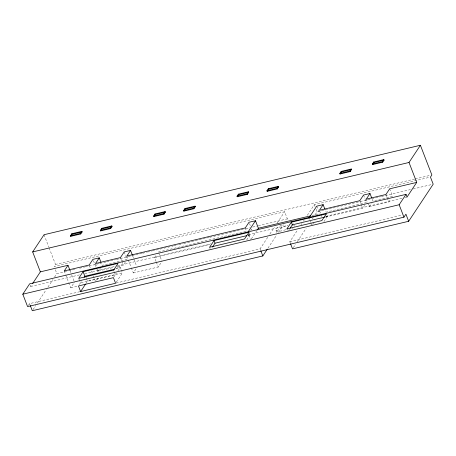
<?xml version="1.0" encoding="UTF-8"?>
<svg xmlns="http://www.w3.org/2000/svg" width="456" height="456" viewBox="0 0 456 456"><rect width="100%" height="100%" fill="white"/><g stroke="black" fill="none" stroke-linecap="round" stroke-linejoin="round"><path stroke-width="0.34" stroke-dasharray="2.28 1.71" d="M30.181 285.142L30.689 286.471L31.852 284.715M28.249 305.623L29.566 303.633L80.102 291.623M414.584 179.071L55.507 264.417L54.104 266.538L284.624 211.744L287.365 218.846L286.197 220.607M33.088 309.556L35.813 305.435M37.369 303.075L46.33 289.531M47.886 287.177L52.953 279.522M54.509 277.168L56.846 273.634L67.921 271.001M68.753 282.629L70.754 287.816L74.499 282.156M79.441 284.464L81.903 280.736M85.916 283.552L87.484 281.187L122.459 272.87L121.495 270.38M97.698 269.154L98.428 271.035L100.297 268.202M96.803 280.195L99.049 276.798M113.761 277.145L116.514 272.984M117.99 270.75L120.293 267.262L121.256 269.758M117.118 266.589L123.348 265.107L125.223 262.28M116.251 282.258L122.459 272.87M131.317 267.757L133.317 272.945L137.062 267.284M156.077 261.413L154.635 257.674L156.505 254.841M133.317 272.945L158.243 267.022L161.988 261.362M248.161 235.444L250.036 232.611M246.685 239.913L250.013 234.88L248.999 232.264M251.347 238.887L256.825 230.605M116.098 283.068L260.085 248.845L268.265 236.476M269.827 234.122L274.501 227.054M277.225 222.933L284.624 211.744M267.889 248.286L276.849 234.743M278.405 232.389L283.472 224.734M288.631 230.411L289.366 229.294M290.301 243.071L289.799 241.783L297.591 230.001M301.097 224.705L301.872 223.525M303.434 221.171L304.209 219.991M307.327 215.283L314.338 204.681L429.769 177.247M293.316 247.699L295.653 244.165M297.215 241.811L306.17 228.268M310.069 222.38L310.844 221.2M312.406 218.846L313.181 217.672M315.13 214.725L317.08 211.783L351.639 203.564M312.605 224.329L314.953 220.778M323.977 221.542L327.3 216.509L326.291 213.892M325.721 217.01L362.685 208.221L364.561 205.394M366.248 199.169L369.149 206.688L371.395 203.29M369.149 206.688L388.825 202.008L390.701 199.175M415.273 178.906L430.481 175.292M68.611 270.835L74.847 269.359M79.692 268.208L84.537 267.051M85.226 266.891L99.072 263.596M99.767 263.431L105.997 261.955M106.687 261.79L115.687 259.646M116.377 259.487L141.993 253.399M142.682 253.234L146.838 252.242M147.527 252.082L151.683 251.091M152.378 250.931L173.143 245.995M173.833 245.83L177.988 244.838M178.684 244.678L182.833 243.686M183.529 243.527L209.139 237.433M209.834 237.274L240.289 230.029M240.985 229.87L245.14 228.878M245.83 228.718L249.985 227.726M252.749 227.071L257.6 225.919M258.29 225.754L287.365 218.846M352.328 203.404L370.99 198.964M371.686 198.805L380.669 196.667M381.358 196.502L410.389 189.599M413.153 188.944L431.815 184.509M158.38 252.014L247.061 230.935M250.521 230.109L251.906 229.778L250.942 227.276M312.075 215.477L318.961 213.841M30.689 286.471L80.592 274.609M84.753 273.623L114.559 266.538M117.329 265.876L210.9 243.641M248.326 234.743L287.833 225.35M325.954 216.292L402.192 198.172M404.968 197.511L407.048 197.015M247.956 235.37L250.013 234.88M325.242 216.999L327.3 216.509M98.428 271.035L113.658 267.415M154.635 257.674L210.062 244.501M116.183 268.242L120.293 267.262M115.721 268.932L119.837 267.957L118.577 264.691M70.754 287.816L77.68 286.168M289.799 241.783L402.466 214.998M389.669 188.83L392.57 196.348L372.894 201.022L372.164 199.147M385.924 194.49L387.133 197.625M387.378 198.252L388.825 202.008M363.529 195.043L366.43 202.561L326.046 212.16L325.077 209.652M359.784 200.703L360.992 203.838M361.237 204.465L362.685 208.221M319.639 210.928L320.847 214.063M321.092 214.69L321.816 216.566M316.749 206.163L319.65 213.682M314.338 204.681L315.085 206.619M316.082 209.201L317.08 211.783M308.917 217.996L309.402 219.25M310.855 223.007L311.579 224.888M286.881 228.912L287.383 230.223M276.04 230.28L276.906 232.531A9.314 2.896 -21.1 0 1 287.742 225.463M260.085 248.845L260.587 250.133M249.489 223.514L250.697 226.649M248.634 235.062L250.327 239.446M245.265 227.926L246.713 231.682M209.589 247.283L210.096 248.594M158.859 253.257L161.749 260.735M156.317 262.035L158.243 267.022M132.559 255.605L133.557 258.204M133.807 258.848L136.561 265.985M126.808 256.078L128.062 259.321M128.313 259.971L131.066 267.108M124.192 251.929L127.093 259.447L102.172 265.369L101.443 263.494M120.447 257.594L123.348 265.107M113.641 270.089L114.142 271.394M114.393 272.05L115.402 274.66L80.427 282.971L79.925 281.665M95.526 263.517L96.735 266.646M93.417 260.661L95.92 267.148M96.923 269.741L97.92 272.34M89.422 265.677L90.419 268.27M91.422 270.864L92.425 273.457M93.423 276.051L95.429 281.244M85.557 276.199L86.281 278.069M86.52 278.696L87.484 281.187M78.916 279.055L79.669 281.016M69.996 270.476L71.495 274.37M71.746 275.019L73.997 280.856M64.245 270.95L65.499 274.193M65.749 274.843L68.503 281.979M44.05 234.72L48.889 247.26M49.14 247.921L55.507 264.417M55.353 269.764L56.846 273.634M29.566 303.633L30.067 304.927M292.638 225.532A9.314 2.896 -21.1 0 1 292.222 225.942M285.758 229.636A9.314 2.896 -21.1 0 1 276.097 230.411A9.314 2.896 -21.1 0 1 282.868 224.563M293.054 223.126A9.314 2.896 -21.1 0 1 293.276 223.343M293.613 225.196A9.314 2.896 -21.1 0 1 294.325 226.381M292.592 228.627A9.314 2.896 -21.1 0 1 292.017 229.066"/><path stroke-width="0.68" d="M32.627 283.546L40.356 271.856L32.667 251.929L44.05 234.72L420.403 145.27L431.86 174.961L430.458 177.082L433.2 184.178L408.661 221.28L292.541 248.879L290.546 243.715M408.661 221.28L405.92 214.177L403.948 217.164L27.594 306.62L22.8 294.194L29.668 283.814L406.022 194.359L407.048 197.015L416.71 182.4L409.021 162.473L420.403 145.27M70.446 235.792L71.791 233.757L81.898 231.357L82.114 231.916L80.769 233.951L70.663 236.35L70.446 235.792L80.552 233.386L81.898 231.357M70.663 236.35L72.008 234.321L82.114 231.916M69.745 269.832L67.99 265.289L64.245 270.95L89.171 265.027L92.916 259.367L99.271 257.857L100.958 262.24M100.371 230.36L101.716 228.325L111.823 225.925L112.039 226.484L110.7 228.519L100.588 230.918L100.371 230.36L110.483 227.954L111.823 225.925M100.588 230.918L101.933 228.889L112.039 226.484M83.1 271.696L78.666 278.405L113.641 270.089L118.075 263.386L83.1 271.696L84.862 276.268L84.121 277.385M99.271 257.857L95.526 263.517L120.447 257.594L124.192 251.929L130.553 250.418L132.308 254.961M80.615 291.566L115.59 283.256L113.43 277.647L78.455 285.958L80.615 291.566L85.546 284.111M130.553 250.418L126.808 256.078L245.265 227.926L249.01 222.266L255.491 220.721L258.392 228.239L257.218 230.012M153.683 216.007L155.029 213.972L165.135 211.573L165.351 212.131L164.006 214.166L153.9 216.566L153.683 216.007L163.79 213.602L165.135 211.573M153.9 216.566L155.245 214.537L165.351 212.131M183.608 210.575L184.954 208.546L195.06 206.14L195.276 206.699L193.931 208.734L183.825 211.134L183.608 210.575L193.714 208.17L195.06 206.14M183.825 211.134L185.17 209.105L195.276 206.699M237.029 196.194L238.374 194.165L248.48 191.765L248.697 192.324L247.351 194.353L237.245 196.758L237.029 196.194L247.135 193.794L248.48 191.765M237.245 196.758L238.591 194.723L248.697 192.324M214.024 240.58L209.589 247.283L244.564 238.972L248.999 232.264L214.024 240.58L215.032 243.196L212.45 247.106M266.954 190.762L268.299 188.733L278.405 186.333L278.622 186.892L277.276 188.921L267.17 191.326L266.954 190.762L277.06 188.362L278.405 186.333M267.17 191.326L268.516 189.291L278.622 186.892M247.665 232.554L255.491 220.721M30.313 305.571L32.308 310.73L262.827 255.941L267.108 249.466M291.316 222.209L286.881 228.912L321.856 220.601L326.291 213.892L291.316 222.209L292.325 224.825L290.107 228.177M308.917 217.996L316.749 206.163L323.144 204.641L324.837 209.025M339.817 173.445L341.162 171.416L351.268 169.011L351.485 169.575L350.14 171.604L340.033 174.004L339.817 173.445L349.923 171.046L351.268 169.011M340.033 174.004L341.379 171.975L351.485 169.575M323.144 204.641L319.399 210.301L359.784 200.703L363.529 195.043L369.993 193.509L371.686 197.893M372.387 164.023L373.726 161.994L383.838 159.589L384.055 160.153L382.709 162.182L372.603 164.582L372.387 164.023L382.493 161.623L383.838 159.589M372.603 164.582L373.943 162.553L384.055 160.153M369.993 193.509L366.248 199.169L385.924 194.49L389.669 188.83L416.71 182.4M22.8 294.194L399.154 204.744L406.022 194.359M32.667 251.929L409.021 162.473M40.356 271.856L67.99 265.289M258.392 228.239L310.701 215.808M215.032 243.196L246.582 235.695M292.325 224.825L324.558 217.164M84.862 276.268L114.353 269.257M382.493 161.623L382.709 162.182M399.154 204.744L403.948 217.164M373.726 161.994L373.943 162.553M349.923 171.046L350.14 171.604M341.162 171.416L341.379 171.975M277.06 188.362L277.276 188.921M268.299 188.733L268.516 189.291M247.135 193.794L247.351 194.353M260.832 250.777L262.827 255.941M238.374 194.165L238.591 194.723M193.714 208.17L193.931 208.734M184.954 208.546L185.17 209.105M163.79 213.602L164.006 214.166M155.029 213.972L155.245 214.537M110.483 227.954L110.7 228.519M101.716 228.325L101.933 228.889M80.552 233.386L80.769 233.951M71.791 233.757L72.008 234.321"/></g></svg>
